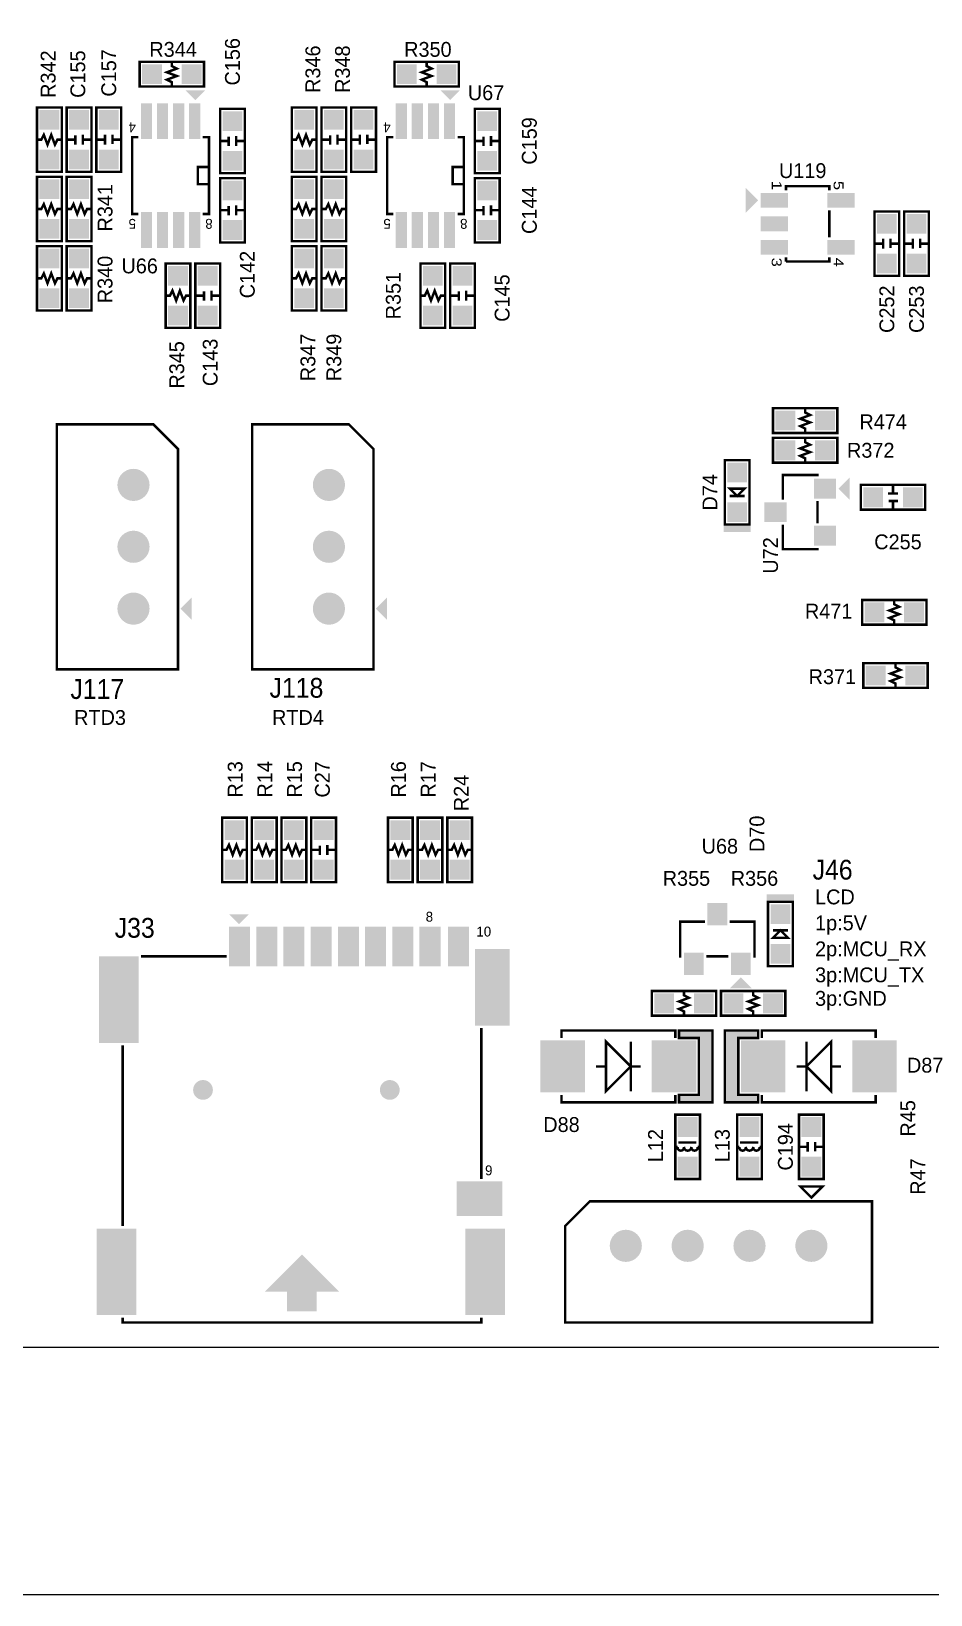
# Model space of a CAD drawing. Extents: x -12 to 180, y -10 to 160.
# Drawn here: x 99.2 to 135.5, y -10 to 53.2 of the extents above; entities that cross this region are included whole.
import ezdxf
from ezdxf.enums import TextEntityAlignment as Align

# ---------------------------------------------------------------- set-up
doc = ezdxf.new("R2010")
doc.units = 0
for name, color, linetype in [('BG_OUTLINE', 7, 'CONTINUOUS'), ('BG_SILKSCREEN_TOP', 40, 'CONTINUOUS'), ('PG_SILKSCREEN_TOP', 40, 'CONTINUOUS'), ('PIN_TOP', 5, 'CONTINUOUS'), ('RD_SILKSCREEN_TOP', 40, 'CONTINUOUS')]:
    doc.layers.add(name, color=color, linetype=linetype)

msp = doc.modelspace()

# ---------------------------------------------------------------- hatches: boundary and pattern name
at = {"layer": 'PG_SILKSCREEN_TOP'}
for points in [[(105.8, 50.4), (106.2, 50.8), (105.4, 50.8)], [(116.1, 50.4), (116.5, 50.8), (115.7, 50.8)], [(128.55, 46.35), (128.05, 46.85), (128.05, 45.85)], [(131.8, 34.7), (132.1, 34.4), (132.15, 34.35), (132.25, 34.25), (132.25, 35.15), (132.15, 35.05), (132.1, 35)], [(128.25, 33.25), (128.25, 32.95), (127.15, 32.95), (127.15, 33.25), (127.15, 33.3), (128.25, 33.3)], [(105.2, 29.85), (105.65, 30.3), (105.65, 29.4)], [(113.1, 29.85), (113.55, 30.3), (113.55, 29.4)], [(128.9, 18), (128.9, 18.3), (130, 18.3), (130, 18), (130, 17.95), (128.9, 17.95)], [(107.56, 17.1), (107.96, 17.5), (107.16, 17.5)], [(127.85, 14.95), (127.55, 14.65), (127.5, 14.6), (127.4, 14.5), (128.3, 14.5), (128.2, 14.6), (128.15, 14.65)], [(125.35, 12.75), (125.35, 12.5), (125.95, 12.5), (126.15, 12.5), (126.15, 10.2), (125.95, 10.2), (125.35, 10.2), (125.35, 9.95), (125.35, 9.9), (126.7, 9.9), (126.7, 9.95), (126.7, 12.75), (126.7, 12.8), (125.35, 12.8)], [(128.55, 9.95), (128.55, 10.2), (127.95, 10.2), (127.75, 10.2), (127.75, 12.5), (127.95, 12.5), (128.55, 12.5), (128.55, 12.75), (128.55, 12.8), (127.2, 12.8), (127.2, 12.75), (127.2, 9.95), (127.2, 9.9), (128.55, 9.9)], [(110.11, 3.75), (108.61, 2.25), (109.51, 2.25), (109.51, 1.45), (110.71, 1.45), (110.71, 2.25), (111.61, 2.25)]]:
    msp.add_hatch(color=256, dxfattribs=at).paths.add_polyline_path(points, flags=0)
at = {"layer": 'PIN_TOP'}
for points in [[(103.65, 51.85), (104.45, 51.85), (104.45, 51.05), (103.65, 51.05)], [(105.25, 51.85), (106.05, 51.85), (106.05, 51.05), (105.25, 51.05)], [(113.95, 51.85), (114.75, 51.85), (114.75, 51.05), (113.95, 51.05)], [(115.55, 51.85), (116.35, 51.85), (116.35, 51.05), (115.55, 51.05)], [(99.5, 50), (100.3, 50), (100.3, 49.2), (99.5, 49.2)], [(100.7, 50), (101.5, 50), (101.5, 49.2), (100.7, 49.2)], [(101.9, 50), (102.7, 50), (102.7, 49.2), (101.9, 49.2)], [(103.6, 50.275), (104.05, 50.275), (104.05, 48.825), (103.6, 48.825)], [(104.25, 50.275), (104.7, 50.275), (104.7, 48.825), (104.25, 48.825)], [(104.9, 50.275), (105.35, 50.275), (105.35, 48.825), (104.9, 48.825)], [(105.55, 50.275), (106, 50.275), (106, 48.825), (105.55, 48.825)], [(106.9, 49.95), (107.7, 49.95), (107.7, 49.15), (106.9, 49.15)], [(109.8, 50), (110.6, 50), (110.6, 49.2), (109.8, 49.2)], [(111, 50), (111.8, 50), (111.8, 49.2), (111, 49.2)], [(112.2, 50), (113, 50), (113, 49.2), (112.2, 49.2)], [(113.9, 50.275), (114.35, 50.275), (114.35, 48.825), (113.9, 48.825)], [(114.55, 50.275), (115, 50.275), (115, 48.825), (114.55, 48.825)], [(115.2, 50.275), (115.65, 50.275), (115.65, 48.825), (115.2, 48.825)], [(115.85, 50.275), (116.3, 50.275), (116.3, 48.825), (115.85, 48.825)], [(117.2, 49.95), (118, 49.95), (118, 49.15), (117.2, 49.15)], [(99.5, 48.4), (100.3, 48.4), (100.3, 47.6), (99.5, 47.6)], [(100.7, 48.4), (101.5, 48.4), (101.5, 47.6), (100.7, 47.6)], [(101.9, 48.4), (102.7, 48.4), (102.7, 47.6), (101.9, 47.6)], [(106.9, 48.35), (107.7, 48.35), (107.7, 47.55), (106.9, 47.55)], [(109.8, 48.4), (110.6, 48.4), (110.6, 47.6), (109.8, 47.6)], [(111, 48.4), (111.8, 48.4), (111.8, 47.6), (111, 47.6)], [(112.2, 48.4), (113, 48.4), (113, 47.6), (112.2, 47.6)], [(117.2, 48.35), (118, 48.35), (118, 47.55), (117.2, 47.55)], [(99.5, 47.2), (100.3, 47.2), (100.3, 46.4), (99.5, 46.4)], [(100.7, 47.2), (101.5, 47.2), (101.5, 46.4), (100.7, 46.4)], [(106.9, 47.15), (107.7, 47.15), (107.7, 46.35), (106.9, 46.35)], [(109.8, 47.2), (110.6, 47.2), (110.6, 46.4), (109.8, 46.4)], [(111, 47.2), (111.8, 47.2), (111.8, 46.4), (111, 46.4)], [(117.2, 47.15), (118, 47.15), (118, 46.35), (117.2, 46.35)], [(128.65, 46.65), (129.75, 46.65), (129.75, 46.05), (128.65, 46.05)], [(131.35, 46.65), (132.45, 46.65), (132.45, 46.05), (131.35, 46.05)], [(99.5, 45.6), (100.3, 45.6), (100.3, 44.8), (99.5, 44.8)], [(100.7, 45.6), (101.5, 45.6), (101.5, 44.8), (100.7, 44.8)], [(103.6, 45.875), (104.05, 45.875), (104.05, 44.425), (103.6, 44.425)], [(104.25, 45.875), (104.7, 45.875), (104.7, 44.425), (104.25, 44.425)], [(104.9, 45.875), (105.35, 45.875), (105.35, 44.425), (104.9, 44.425)], [(105.55, 45.875), (106, 45.875), (106, 44.425), (105.55, 44.425)], [(106.9, 45.55), (107.7, 45.55), (107.7, 44.75), (106.9, 44.75)], [(109.8, 45.6), (110.6, 45.6), (110.6, 44.8), (109.8, 44.8)], [(111, 45.6), (111.8, 45.6), (111.8, 44.8), (111, 44.8)], [(113.9, 45.875), (114.35, 45.875), (114.35, 44.425), (113.9, 44.425)], [(114.55, 45.875), (115, 45.875), (115, 44.425), (114.55, 44.425)], [(115.2, 45.875), (115.65, 45.875), (115.65, 44.425), (115.2, 44.425)], [(115.85, 45.875), (116.3, 45.875), (116.3, 44.425), (115.85, 44.425)], [(117.2, 45.55), (118, 45.55), (118, 44.75), (117.2, 44.75)], [(128.65, 45.7), (129.75, 45.7), (129.75, 45.1), (128.65, 45.1)], [(133.35, 45.8), (134.15, 45.8), (134.15, 45), (133.35, 45)], [(134.55, 45.8), (135.35, 45.8), (135.35, 45), (134.55, 45)], [(99.5, 44.4), (100.3, 44.4), (100.3, 43.6), (99.5, 43.6)], [(100.7, 44.4), (101.5, 44.4), (101.5, 43.6), (100.7, 43.6)], [(109.8, 44.4), (110.6, 44.4), (110.6, 43.6), (109.8, 43.6)], [(111, 44.4), (111.8, 44.4), (111.8, 43.6), (111, 43.6)], [(128.65, 44.75), (129.75, 44.75), (129.75, 44.15), (128.65, 44.15)], [(131.35, 44.75), (132.45, 44.75), (132.45, 44.15), (131.35, 44.15)], [(104.7, 43.7), (105.5, 43.7), (105.5, 42.9), (104.7, 42.9)], [(105.9, 43.7), (106.7, 43.7), (106.7, 42.9), (105.9, 42.9)], [(115, 43.7), (115.8, 43.7), (115.8, 42.9), (115, 42.9)], [(116.2, 43.7), (117, 43.7), (117, 42.9), (116.2, 42.9)], [(133.35, 44.2), (134.15, 44.2), (134.15, 43.4), (133.35, 43.4)], [(134.55, 44.2), (135.35, 44.2), (135.35, 43.4), (134.55, 43.4)], [(99.5, 42.8), (100.3, 42.8), (100.3, 42), (99.5, 42)], [(100.7, 42.8), (101.5, 42.8), (101.5, 42), (100.7, 42)], [(109.8, 42.8), (110.6, 42.8), (110.6, 42), (109.8, 42)], [(111, 42.8), (111.8, 42.8), (111.8, 42), (111, 42)], [(104.7, 42.1), (105.5, 42.1), (105.5, 41.3), (104.7, 41.3)], [(105.9, 42.1), (106.7, 42.1), (106.7, 41.3), (105.9, 41.3)], [(115, 42.1), (115.8, 42.1), (115.8, 41.3), (115, 41.3)], [(116.2, 42.1), (117, 42.1), (117, 41.3), (116.2, 41.3)], [(129.25, 37.85), (130.05, 37.85), (130.05, 37.05), (129.25, 37.05)], [(130.85, 37.85), (131.65, 37.85), (131.65, 37.05), (130.85, 37.05)], [(129.25, 36.65), (130.05, 36.65), (130.05, 35.85), (129.25, 35.85)], [(130.85, 36.65), (131.65, 36.65), (131.65, 35.85), (130.85, 35.85)], [(103.95, 34.85, 1), (102.65, 34.85, 1)], [(111.85, 34.85, 1), (110.55, 34.85, 1)], [(127.3, 35.75), (128.1, 35.75), (128.1, 34.95), (127.3, 34.95)], [(130.8, 35.1), (131.7, 35.1), (131.7, 34.3), (130.8, 34.3)], [(127.3, 34.15), (128.1, 34.15), (128.1, 33.35), (127.3, 33.35)], [(128.8, 34.15), (129.7, 34.15), (129.7, 33.35), (128.8, 33.35)], [(132.8, 34.75), (133.6, 34.75), (133.6, 33.95), (132.8, 33.95)], [(134.4, 34.75), (135.2, 34.75), (135.2, 33.95), (134.4, 33.95)], [(103.95, 32.35, 1), (102.65, 32.35, 1)], [(111.85, 32.35, 1), (110.55, 32.35, 1)], [(130.8, 33.2), (131.7, 33.2), (131.7, 32.4), (130.8, 32.4)], [(103.95, 29.85, 1), (102.65, 29.85, 1)], [(111.85, 29.85, 1), (110.55, 29.85, 1)], [(132.85, 30.1), (133.65, 30.1), (133.65, 29.3), (132.85, 29.3)], [(134.45, 30.1), (135.25, 30.1), (135.25, 29.3), (134.45, 29.3)], [(132.9, 27.55), (133.7, 27.55), (133.7, 26.75), (132.9, 26.75)], [(134.5, 27.55), (135.3, 27.55), (135.3, 26.75), (134.5, 26.75)], [(106.985, 21.3), (107.785, 21.3), (107.785, 20.5), (106.985, 20.5)], [(108.185, 21.3), (108.985, 21.3), (108.985, 20.5), (108.185, 20.5)], [(109.385, 21.3), (110.185, 21.3), (110.185, 20.5), (109.385, 20.5)], [(110.585, 21.3), (111.385, 21.3), (111.385, 20.5), (110.585, 20.5)], [(113.685, 21.3), (114.485, 21.3), (114.485, 20.5), (113.685, 20.5)], [(114.885, 21.3), (115.685, 21.3), (115.685, 20.5), (114.885, 20.5)], [(116.085, 21.3), (116.885, 21.3), (116.885, 20.5), (116.085, 20.5)], [(106.985, 19.7), (107.785, 19.7), (107.785, 18.9), (106.985, 18.9)], [(108.185, 19.7), (108.985, 19.7), (108.985, 18.9), (108.185, 18.9)], [(109.385, 19.7), (110.185, 19.7), (110.185, 18.9), (109.385, 18.9)], [(110.585, 19.7), (111.385, 19.7), (111.385, 18.9), (110.585, 18.9)], [(113.685, 19.7), (114.485, 19.7), (114.485, 18.9), (113.685, 18.9)], [(114.885, 19.7), (115.685, 19.7), (115.685, 18.9), (114.885, 18.9)], [(116.085, 19.7), (116.885, 19.7), (116.885, 18.9), (116.085, 18.9)], [(126.5, 17.95), (127.3, 17.95), (127.3, 17.05), (126.5, 17.05)], [(129.05, 17.9), (129.85, 17.9), (129.85, 17.1), (129.05, 17.1)], [(107.16, 17), (108.01, 17), (108.01, 15.4), (107.16, 15.4)], [(108.26, 17), (109.11, 17), (109.11, 15.4), (108.26, 15.4)], [(109.36, 17), (110.21, 17), (110.21, 15.4), (109.36, 15.4)], [(110.46, 17), (111.31, 17), (111.31, 15.4), (110.46, 15.4)], [(111.56, 17), (112.41, 17), (112.41, 15.4), (111.56, 15.4)], [(112.66, 17), (113.51, 17), (113.51, 15.4), (112.66, 15.4)], [(113.76, 17), (114.61, 17), (114.61, 15.4), (113.76, 15.4)], [(114.86, 17), (115.71, 17), (115.71, 15.4), (114.86, 15.4)], [(116.01, 17), (116.86, 17), (116.86, 15.4), (116.01, 15.4)], [(101.91, 15.8), (103.51, 15.8), (103.51, 12.3), (101.91, 12.3)], [(117.11, 16.1), (118.51, 16.1), (118.51, 13), (117.11, 13)], [(125.55, 15.95), (126.35, 15.95), (126.35, 15.05), (125.55, 15.05)], [(127.45, 15.95), (128.25, 15.95), (128.25, 15.05), (127.45, 15.05)], [(129.05, 16.3), (129.85, 16.3), (129.85, 15.5), (129.05, 15.5)], [(124.35, 14.3), (125.15, 14.3), (125.15, 13.5), (124.35, 13.5)], [(125.95, 14.3), (126.75, 14.3), (126.75, 13.5), (125.95, 13.5)], [(127.15, 14.3), (127.95, 14.3), (127.95, 13.5), (127.15, 13.5)], [(128.75, 14.3), (129.55, 14.3), (129.55, 13.5), (128.75, 13.5)], [(119.75, 12.4), (121.55, 12.4), (121.55, 10.3), (119.75, 10.3)], [(124.25, 12.4), (126.05, 12.4), (126.05, 10.3), (124.25, 10.3)], [(127.85, 12.4), (129.65, 12.4), (129.65, 10.3), (127.85, 10.3)], [(132.35, 12.4), (134.15, 12.4), (134.15, 10.3), (132.35, 10.3)], [(106.5101, 10.4, 1), (105.7099, 10.4, 1)], [(114.0601, 10.4, 1), (113.2599, 10.4, 1)], [(125.3, 9.3), (126.1, 9.3), (126.1, 8.5), (125.3, 8.5)], [(127.8, 9.3), (128.6, 9.3), (128.6, 8.5), (127.8, 8.5)], [(130.3, 9.3), (131.1, 9.3), (131.1, 8.5), (130.3, 8.5)], [(125.3, 7.7), (126.1, 7.7), (126.1, 6.9), (125.3, 6.9)], [(127.8, 7.7), (128.6, 7.7), (128.6, 6.9), (127.8, 6.9)], [(130.3, 7.7), (131.1, 7.7), (131.1, 6.9), (130.3, 6.9)], [(116.36, 6.7), (118.21, 6.7), (118.21, 5.3), (116.36, 5.3)], [(101.81, 4.8), (103.41, 4.8), (103.41, 1.3), (101.81, 1.3)], [(116.71, 4.8), (118.31, 4.8), (118.31, 1.3), (116.71, 1.3)], [(123.85, 4.1, 1), (122.55, 4.1, 1)], [(126.35, 4.1, 1), (125.05, 4.1, 1)], [(128.85, 4.1, 1), (127.55, 4.1, 1)], [(131.35, 4.1, 1), (130.05, 4.1, 1)]]:
    msp.add_hatch(color=256, dxfattribs=at).paths.add_polyline_path(points, flags=0)

# ---------------------------------------------------------------- linework, layer by layer
at = {"layer": 'BG_OUTLINE'}
msp.add_lwpolyline([(180, 15), (180, 149, 0.414214), (179, 150), (1, 150, 0.414214), (0, 149), (0, 1, 0.414214), (1, 0), (179, 0, 0.414214), (180, 1), (180, 149)], format="xyb", dxfattribs=at)
msp.add_lwpolyline([(180, 0), (180, -10), (0, -10), (0, 0), (180, 0)], dxfattribs=at)
at = {"layer": 'PG_SILKSCREEN_TOP'}
for points, const_width in [([(106.15, 50.95), (106.15, 51.95), (103.55, 51.95), (103.55, 50.95), (106.15, 50.95)], 0.1), ([(104.85, 51.95), (104.85, 51.775), (105.05, 51.675), (104.65, 51.525), (105.05, 51.375), (104.65, 51.225), (104.85, 51.125), (104.85, 50.95)], 0.1), ([(116.45, 50.95), (116.45, 51.95), (113.85, 51.95), (113.85, 50.95), (116.45, 50.95)], 0.1), ([(115.15, 51.95), (115.15, 51.775), (115.35, 51.675), (114.95, 51.525), (115.35, 51.375), (114.95, 51.225), (115.15, 51.125), (115.15, 50.95)], 0.1), ([(100.4, 50.1), (99.4, 50.1), (99.4, 47.5), (100.4, 47.5), (100.4, 50.1)], 0.1), ([(101.6, 50.1), (100.6, 50.1), (100.6, 47.5), (101.6, 47.5), (101.6, 50.1)], 0.1), ([(101.8, 47.5), (102.8, 47.5), (102.8, 50.1), (101.8, 50.1), (101.8, 47.5)], 0.1), ([(107.8, 50.05), (106.8, 50.05), (106.8, 47.45), (107.8, 47.45), (107.8, 50.05)], 0.1), ([(110.7, 50.1), (109.7, 50.1), (109.7, 47.5), (110.7, 47.5), (110.7, 50.1)], 0.1), ([(111.9, 50.1), (110.9, 50.1), (110.9, 47.5), (111.9, 47.5), (111.9, 50.1)], 0.1), ([(112.1, 47.5), (113.1, 47.5), (113.1, 50.1), (112.1, 50.1), (112.1, 47.5)], 0.1), ([(118.1, 50.05), (117.1, 50.05), (117.1, 47.45), (118.1, 47.45), (118.1, 50.05)], 0.1), ([(99.4, 48.8), (99.575, 48.8), (99.675, 49), (99.825, 48.6), (99.975, 49), (100.125, 48.6), (100.225, 48.8), (100.4, 48.8)], 0.1), ([(100.6, 48.8), (100.95, 48.8)], 0.1), ([(100.95, 48.975), (100.95, 48.6)], 0.1), ([(101.25, 49), (101.25, 48.6)], 0.1), ([(101.25, 48.8), (101.6, 48.8)], 0.1), ([(102.15, 48.8), (101.8, 48.8)], 0.1), ([(102.15, 48.6), (102.15, 49)], 0.1), ([(102.45, 48.625), (102.45, 49)], 0.1), ([(102.8, 48.8), (102.45, 48.8)], 0.1), ([(103.5, 48.9), (103.25, 48.9), (103.25, 45.8), (103.5, 45.8)], 0.1), ([(106.1, 45.8), (106.35, 45.8), (106.35, 48.9), (106.1, 48.9)], 0.1), ([(106.8, 48.75), (107.15, 48.75)], 0.1), ([(107.15, 48.925), (107.15, 48.55)], 0.1), ([(107.45, 48.95), (107.45, 48.55)], 0.1), ([(107.45, 48.75), (107.8, 48.75)], 0.1), ([(109.7, 48.8), (109.875, 48.8), (109.975, 49), (110.125, 48.6), (110.275, 49), (110.425, 48.6), (110.525, 48.8), (110.7, 48.8)], 0.1), ([(110.9, 48.8), (111.25, 48.8)], 0.1), ([(111.25, 48.975), (111.25, 48.6)], 0.1), ([(111.55, 49), (111.55, 48.6)], 0.1), ([(111.55, 48.8), (111.9, 48.8)], 0.1), ([(112.45, 48.8), (112.1, 48.8)], 0.1), ([(112.45, 48.6), (112.45, 49)], 0.1), ([(112.75, 48.625), (112.75, 49)], 0.1), ([(113.1, 48.8), (112.75, 48.8)], 0.1), ([(113.8, 48.9), (113.55, 48.9), (113.55, 45.8), (113.8, 45.8)], 0.1), ([(116.4, 45.8), (116.65, 45.8), (116.65, 48.9), (116.4, 48.9)], 0.1), ([(117.1, 48.75), (117.45, 48.75)], 0.1), ([(117.45, 48.925), (117.45, 48.55)], 0.1), ([(117.75, 48.95), (117.75, 48.55)], 0.1), ([(117.75, 48.75), (118.1, 48.75)], 0.1), ([(106.35, 47.7), (105.9, 47.7), (105.9, 47), (106.35, 47)], 0.1), ([(116.65, 47.7), (116.2, 47.7), (116.2, 47), (116.65, 47)], 0.1), ([(100.4, 47.3), (99.4, 47.3), (99.4, 44.7), (100.4, 44.7), (100.4, 47.3)], 0.1), ([(101.6, 47.3), (100.6, 47.3), (100.6, 44.7), (101.6, 44.7), (101.6, 47.3)], 0.1), ([(107.8, 47.25), (106.8, 47.25), (106.8, 44.65), (107.8, 44.65), (107.8, 47.25)], 0.1), ([(110.7, 47.3), (109.7, 47.3), (109.7, 44.7), (110.7, 44.7), (110.7, 47.3)], 0.1), ([(111.9, 47.3), (110.9, 47.3), (110.9, 44.7), (111.9, 44.7), (111.9, 47.3)], 0.1), ([(118.1, 47.25), (117.1, 47.25), (117.1, 44.65), (118.1, 44.65), (118.1, 47.25)], 0.1), ([(131.425, 46.75), (131.425, 46.925), (129.675, 46.925), (129.675, 46.75)], 0.1), ([(99.4, 46), (99.575, 46), (99.675, 46.2), (99.825, 45.8), (99.975, 46.2), (100.125, 45.8), (100.225, 46), (100.4, 46)], 0.1), ([(100.6, 46), (100.775, 46), (100.875, 46.2), (101.025, 45.8), (101.175, 46.2), (101.325, 45.8), (101.425, 46), (101.6, 46)], 0.1), ([(107.15, 46.125), (107.15, 45.75)], 0.1), ([(107.45, 46.15), (107.45, 45.75)], 0.1), ([(109.7, 46), (109.875, 46), (109.975, 46.2), (110.125, 45.8), (110.275, 46.2), (110.425, 45.8), (110.525, 46), (110.7, 46)], 0.1), ([(110.9, 46), (111.075, 46), (111.175, 46.2), (111.325, 45.8), (111.475, 46.2), (111.625, 45.8), (111.725, 46), (111.9, 46)], 0.1), ([(117.45, 46.125), (117.45, 45.75)], 0.1), ([(117.75, 46.15), (117.75, 45.75)], 0.1), ([(106.8, 45.95), (107.15, 45.95)], 0.1), ([(107.45, 45.95), (107.8, 45.95)], 0.1), ([(117.1, 45.95), (117.45, 45.95)], 0.1), ([(117.75, 45.95), (118.1, 45.95)], 0.1), ([(131.425, 44.855), (131.425, 45.95)], 0.1), ([(133.25, 43.3), (134.25, 43.3), (134.25, 45.9), (133.25, 45.9), (133.25, 43.3)], 0.1), ([(134.45, 43.3), (135.45, 43.3), (135.45, 45.9), (134.45, 45.9), (134.45, 43.3)], 0.1), ([(100.4, 44.5), (99.4, 44.5), (99.4, 41.9), (100.4, 41.9), (100.4, 44.5)], 0.1), ([(101.6, 44.5), (100.6, 44.5), (100.6, 41.9), (101.6, 41.9), (101.6, 44.5)], 0.1), ([(110.7, 44.5), (109.7, 44.5), (109.7, 41.9), (110.7, 41.9), (110.7, 44.5)], 0.1), ([(111.9, 44.5), (110.9, 44.5), (110.9, 41.9), (111.9, 41.9), (111.9, 44.5)], 0.1), ([(133.6, 44.6), (133.25, 44.6)], 0.1), ([(133.6, 44.4), (133.6, 44.8)], 0.1), ([(133.9, 44.425), (133.9, 44.8)], 0.1), ([(134.25, 44.6), (133.9, 44.6)], 0.1), ([(134.8, 44.6), (134.45, 44.6)], 0.1), ([(134.8, 44.4), (134.8, 44.8)], 0.1), ([(135.1, 44.425), (135.1, 44.8)], 0.1), ([(135.45, 44.6), (135.1, 44.6)], 0.1), ([(104.6, 41.2), (105.6, 41.2), (105.6, 43.8), (104.6, 43.8), (104.6, 41.2)], 0.1), ([(106.8, 43.8), (105.8, 43.8), (105.8, 41.2), (106.8, 41.2), (106.8, 43.8)], 0.1), ([(114.9, 41.2), (115.9, 41.2), (115.9, 43.8), (114.9, 43.8), (114.9, 41.2)], 0.1), ([(117.1, 43.8), (116.1, 43.8), (116.1, 41.2), (117.1, 41.2), (117.1, 43.8)], 0.1), ([(129.675, 44.05), (129.675, 43.875)], 0.1), ([(129.675, 43.875), (131.425, 43.875), (131.425, 44.05)], 0.1), ([(99.4, 43.2), (99.575, 43.2), (99.675, 43.4), (99.825, 43), (99.975, 43.4), (100.125, 43), (100.225, 43.2), (100.4, 43.2)], 0.1), ([(100.6, 43.2), (100.775, 43.2), (100.875, 43.4), (101.025, 43), (101.175, 43.4), (101.325, 43), (101.425, 43.2), (101.6, 43.2)], 0.1), ([(109.7, 43.2), (109.875, 43.2), (109.975, 43.4), (110.125, 43), (110.275, 43.4), (110.425, 43), (110.525, 43.2), (110.7, 43.2)], 0.1), ([(110.9, 43.2), (111.075, 43.2), (111.175, 43.4), (111.325, 43), (111.475, 43.4), (111.625, 43), (111.725, 43.2), (111.9, 43.2)], 0.1), ([(105.6, 42.5), (105.425, 42.5), (105.325, 42.3), (105.175, 42.7), (105.025, 42.3), (104.875, 42.7), (104.775, 42.5), (104.6, 42.5)], 0.1), ([(105.8, 42.5), (106.15, 42.5)], 0.1), ([(106.15, 42.675), (106.15, 42.3)], 0.1), ([(106.45, 42.7), (106.45, 42.3)], 0.1), ([(106.45, 42.5), (106.8, 42.5)], 0.1), ([(115.9, 42.5), (115.725, 42.5), (115.625, 42.3), (115.475, 42.7), (115.325, 42.3), (115.175, 42.7), (115.075, 42.5), (114.9, 42.5)], 0.1), ([(116.1, 42.5), (116.45, 42.5)], 0.1), ([(116.45, 42.675), (116.45, 42.3)], 0.1), ([(116.75, 42.7), (116.75, 42.3)], 0.1), ([(116.75, 42.5), (117.1, 42.5)], 0.1), ([(131.75, 36.95), (131.75, 37.95), (129.15, 37.95), (129.15, 36.95), (131.75, 36.95)], 0.1), ([(130.45, 37.95), (130.45, 37.775), (130.65, 37.675), (130.25, 37.525), (130.65, 37.375), (130.25, 37.225), (130.45, 37.125), (130.45, 36.95)], 0.1), ([(100.2, 37.3), (100.2, 27.4), (105.1, 27.4), (105.1, 36.3), (104.1, 37.3), (100.2, 37.3)], 0.1), ([(108.1, 37.3), (108.1, 27.4), (113, 27.4), (113, 36.3), (112, 37.3), (108.1, 37.3)], 0.1), ([(131.75, 35.75), (131.75, 36.75), (129.15, 36.75), (129.15, 35.75), (131.75, 35.75)], 0.1), ([(130.45, 36.75), (130.45, 36.575), (130.65, 36.475), (130.25, 36.325), (130.65, 36.175), (130.25, 36.025), (130.45, 35.925), (130.45, 35.75)], 0.1), ([(128.2, 35.85), (127.2, 35.85), (127.2, 33.25), (128.2, 33.25), (128.2, 35.85)], 0.1), ([(129.55, 34.25), (129.55, 35.25), (130.95, 35.25), (130.95, 35.2)], 0.1), ([(132.7, 34.85), (132.7, 33.85), (135.3, 33.85), (135.3, 34.85), (132.7, 34.85)], 0.1), ([(134, 34.5), (134, 34.85)], 0.1), ([(127.4, 34.7), (128, 34.7), (127.7, 34.4), (127.4, 34.7)], 0.1), ([(127.4, 34.4), (128, 34.4)], 0.1), ([(130.95, 33.3), (130.95, 34.2)], 0.1), ([(133.8, 34.5), (134.2, 34.5)], 0.1), ([(133.825, 34.2), (134.2, 34.2)], 0.1), ([(134, 33.85), (134, 34.2)], 0.1), ([(129.55, 33.25), (129.55, 32.25), (130.95, 32.25), (130.95, 32.3)], 0.1), ([(132.75, 30.2), (132.75, 29.2), (135.35, 29.2), (135.35, 30.2), (132.75, 30.2)], 0.1), ([(134.05, 29.2), (134.05, 29.375), (133.85, 29.475), (134.25, 29.625), (133.85, 29.775), (134.25, 29.925), (134.05, 30.025), (134.05, 30.2)], 0.1), ([(132.8, 27.65), (132.8, 26.65), (135.4, 26.65), (135.4, 27.65), (132.8, 27.65)], 0.1), ([(134.1, 26.65), (134.1, 26.825), (133.9, 26.925), (134.3, 27.075), (133.9, 27.225), (134.3, 27.375), (134.1, 27.475), (134.1, 27.65)], 0.1), ([(106.885, 18.8), (107.885, 18.8), (107.885, 21.4), (106.885, 21.4), (106.885, 18.8)], 0.1), ([(108.085, 18.8), (109.085, 18.8), (109.085, 21.4), (108.085, 21.4), (108.085, 18.8)], 0.1), ([(109.285, 18.8), (110.285, 18.8), (110.285, 21.4), (109.285, 21.4), (109.285, 18.8)], 0.1), ([(111.485, 21.4), (110.485, 21.4), (110.485, 18.8), (111.485, 18.8), (111.485, 21.4)], 0.1), ([(113.585, 18.8), (114.585, 18.8), (114.585, 21.4), (113.585, 21.4), (113.585, 18.8)], 0.1), ([(114.785, 18.8), (115.785, 18.8), (115.785, 21.4), (114.785, 21.4), (114.785, 18.8)], 0.1), ([(115.985, 18.8), (116.985, 18.8), (116.985, 21.4), (115.985, 21.4), (115.985, 18.8)], 0.1), ([(107.885, 20.1), (107.71, 20.1), (107.61, 19.9), (107.46, 20.3), (107.31, 19.9), (107.16, 20.3), (107.06, 20.1), (106.885, 20.1)], 0.1), ([(109.085, 20.1), (108.91, 20.1), (108.81, 19.9), (108.66, 20.3), (108.51, 19.9), (108.36, 20.3), (108.26, 20.1), (108.085, 20.1)], 0.1), ([(110.285, 20.1), (110.11, 20.1), (110.01, 19.9), (109.86, 20.3), (109.71, 19.9), (109.56, 20.3), (109.46, 20.1), (109.285, 20.1)], 0.1), ([(110.835, 20.275), (110.835, 19.9)], 0.1), ([(111.135, 20.3), (111.135, 19.9)], 0.1), ([(114.585, 20.1), (114.41, 20.1), (114.31, 19.9), (114.16, 20.3), (114.01, 19.9), (113.86, 20.3), (113.76, 20.1), (113.585, 20.1)], 0.1), ([(115.785, 20.1), (115.61, 20.1), (115.51, 19.9), (115.36, 20.3), (115.21, 19.9), (115.06, 20.3), (114.96, 20.1), (114.785, 20.1)], 0.1), ([(116.985, 20.1), (116.81, 20.1), (116.71, 19.9), (116.56, 20.3), (116.41, 19.9), (116.26, 20.3), (116.16, 20.1), (115.985, 20.1)], 0.1), ([(110.485, 20.1), (110.835, 20.1)], 0.1), ([(111.135, 20.1), (111.485, 20.1)], 0.1), ([(128.95, 15.4), (129.95, 15.4), (129.95, 18), (128.95, 18), (128.95, 15.4)], 0.1), ([(126.4, 17.2), (125.4, 17.2), (125.4, 15.8), (125.45, 15.8)], 0.1), ([(127.4, 17.2), (128.4, 17.2), (128.4, 15.8), (128.35, 15.8)], 0.1), ([(129.75, 16.55), (129.15, 16.55), (129.45, 16.85), (129.75, 16.55)], 0.1), ([(129.75, 16.85), (129.15, 16.85)], 0.1), ([(107.06, 15.8), (103.61, 15.8)], 0.1), ([(126.45, 15.8), (127.35, 15.8)], 0.1), ([(126.85, 13.4), (126.85, 14.4), (124.25, 14.4), (124.25, 13.4), (126.85, 13.4)], 0.1), ([(125.55, 14.4), (125.55, 14.225), (125.75, 14.125), (125.35, 13.975), (125.75, 13.825), (125.35, 13.675), (125.55, 13.575), (125.55, 13.4)], 0.1), ([(127.05, 14.4), (127.05, 13.4), (129.65, 13.4), (129.65, 14.4), (127.05, 14.4)], 0.1), ([(128.35, 13.4), (128.35, 13.575), (128.15, 13.675), (128.55, 13.825), (128.15, 13.975), (128.55, 14.125), (128.35, 14.225), (128.35, 14.4)], 0.1), ([(117.36, 6.8), (117.36, 12.9)], 0.1), ([(120.6, 12.5), (120.6, 12.8), (125.2, 12.8), (125.2, 12.5)], 0.1), ([(125.35, 9.9), (126.7, 9.9), (126.7, 12.8), (125.35, 12.8), (125.35, 12.5), (126.15, 12.5), (126.15, 10.2), (125.35, 10.2), (125.35, 9.9)], 0.1), ([(128.55, 12.8), (127.2, 12.8), (127.2, 9.9), (128.55, 9.9), (128.55, 10.2), (127.75, 10.2), (127.75, 12.5), (128.55, 12.5), (128.55, 12.8)], 0.1), ([(128.7, 12.5), (128.7, 12.8), (133.3, 12.8), (133.3, 12.5)], 0.1), ([(102.86, 12.2), (102.86, 4.9)], 0.1), ([(122.4, 12.35), (122.4, 10.35), (123.4, 11.35), (122.4, 12.35)], 0.1), ([(123.4, 12.35), (123.4, 10.35)], 0.1), ([(131.5, 10.35), (131.5, 12.35), (130.5, 11.35), (131.5, 10.35)], 0.1), ([(130.5, 10.35), (130.5, 12.35)], 0.1), ([(122.4, 11.35), (122, 11.35)], 0.1), ([(123.4, 11.35), (123.8, 11.35)], 0.1), ([(130.5, 11.35), (130.1, 11.35)], 0.1), ([(131.5, 11.35), (131.9, 11.35)], 0.1), ([(125.2, 10.2), (125.2, 9.9), (120.6, 9.9), (120.6, 10.2)], 0.1), ([(133.3, 10.2), (133.3, 9.9), (128.7, 9.9), (128.7, 10.2)], 0.1), ([(126.2, 9.4), (125.2, 9.4), (125.2, 6.8), (126.2, 6.8), (126.2, 9.4)], 0.1), ([(128.7, 9.4), (127.7, 9.4), (127.7, 6.8), (128.7, 6.8), (128.7, 9.4)], 0.1), ([(130.2, 6.8), (131.2, 6.8), (131.2, 9.4), (130.2, 9.4), (130.2, 6.8)], 0.1), ([(126.056, 8.278), (125.319, 8.278)], 0.102), ([(128.556, 8.278), (127.819, 8.278)], 0.102), ([(130.55, 7.9), (130.55, 8.3)], 0.1), ([(130.85, 7.925), (130.85, 8.3)], 0.1), ([(125.2, 8.1), (125.294, 8.1)], 0.102), ([(126.2, 8.1), (126.106, 8.1)], 0.102), ([(127.7, 8.1), (127.794, 8.1)], 0.102), ([(128.7, 8.1), (128.606, 8.1)], 0.102), ([(130.55, 8.1), (130.2, 8.1)], 0.1), ([(131.2, 8.1), (130.85, 8.1)], 0.1), ([(130.7, 6.05), (130.25, 6.5), (131.15, 6.5), (130.7, 6.05)], 0.1), ([(120.75, 1), (133.15, 1), (133.15, 5.9), (121.75, 5.9), (120.75, 4.9), (120.75, 1)], 0.1), ([(102.86, 1.2), (102.86, 1), (117.36, 1), (117.36, 1.2)], 0.1)]:
    msp.add_lwpolyline(points, dxfattribs=dict(at, const_width=const_width))
at = {"layer": 'PG_SILKSCREEN_TOP', "const_width": 0.102}
for points in [[(125.548, 8.1, -1.200001), (125.294, 8.1)], [(125.852, 8.1, -1), (125.548, 8.1)], [(126.106, 8.1, -1.200001), (125.852, 8.1)], [(128.048, 8.1, -1.200001), (127.794, 8.1)], [(128.352, 8.1, -1), (128.048, 8.1)], [(128.606, 8.1, -1.200001), (128.352, 8.1)]]:
    msp.add_lwpolyline(points, format="xyb", dxfattribs=at)

# ---------------------------------------------------------------- texts
at = {"layer": 'BG_SILKSCREEN_TOP'}
for s, p in [('RTD3', (100.9, 25.15)), ('RTD4', (108.9, 25.15)), ('LCD', (130.85, 17.9)), ('1p:5V', (130.85, 16.85)), ('2p:MCU_RX', (130.85, 15.8)), ('3p:MCU_TX', (130.85, 14.75)), ('3p:GND', (130.85, 13.8))]:
    msp.add_text(s, height=0.6, dxfattribs=at).set_placement(p)
at = {"layer": 'PG_SILKSCREEN_TOP'}
for s, p in [('4', (103.25, 49.5)), ('4', (113.55, 49.5)), ('5', (103.25, 45.6)), ('8', (106.35, 45.6)), ('5', (113.55, 45.6)), ('8', (116.65, 45.6))]:
    msp.add_text(s, height=0.4, rotation=180, dxfattribs=at).set_placement(p, align=Align.CENTER)
at = {"layer": 'PG_SILKSCREEN_TOP', "width": 1.25}
for s, p in [('1', (129.1, 46.95)), ('5', (131.6, 46.95)), ('3', (129.1, 43.85)), ('4', (131.6, 43.85))]:
    msp.add_text(s, height=0.4, rotation=270, dxfattribs=at).set_placement(p, align=Align.CENTER)
at = {"layer": 'PG_SILKSCREEN_TOP'}
for s, p in [('8', (115.26, 17.2)), ('10', (117.46, 16.6)), ('9', (117.66, 6.95))]:
    msp.add_text(s, height=0.4, dxfattribs=at).set_placement(p, align=Align.CENTER)
at = {"layer": 'RD_SILKSCREEN_TOP'}
for s, p in [('R344', (104.9, 52.15)), ('R350', (115.2, 52.15)), ('U67', (117.55, 50.4)), ('U119', (130.35, 47.25)), ('U66', (103.55, 43.4)), ('R474', (133.6, 37.1)), ('R372', (133.1, 35.95)), ('C255', (134.2, 32.25)), ('R471', (131.4, 29.45)), ('R371', (131.55, 26.8)), ('U68', (127, 19.95)), ('R355', (125.65, 18.65)), ('R356', (128.4, 18.65)), ('D87', (135.3, 11.1)), ('D88', (120.6, 8.7))]:
    msp.add_text(s, height=0.6, dxfattribs=at).set_placement(p, align=Align.CENTER)
for s, p in [('C156', (107.6, 51.95)), ('R346', (110.85, 51.65)), ('R348', (112.05, 51.65)), ('R342', (100.15, 51.45)), ('C155', (101.35, 51.45)), ('C157', (102.6, 51.5)), ('C159', (119.6, 48.75)), ('R341', (102.45, 46.05)), ('C144', (119.6, 45.95)), ('C142', (108.2, 43.35)), ('R340', (102.45, 43.15)), ('R351', (114.1, 42.5)), ('C145', (118.5, 42.4)), ('C252', (134.05, 41.95)), ('C253', (135.25, 41.95)), ('R345', (105.35, 39.7)), ('C143', (106.7, 39.8)), ('R347', (110.65, 40)), ('R349', (111.7, 40)), ('D74', (126.9, 34.55)), ('U72', (129.35, 32)), ('R13', (107.71, 22.95)), ('R14', (108.91, 22.95)), ('R15', (110.11, 22.95)), ('C27', (111.235, 22.95)), ('R16', (114.31, 22.95)), ('R17', (115.51, 22.95)), ('R24', (116.85, 22.4)), ('D70', (128.8, 20.75)), ('R45', (134.9, 9.25)), ('C194', (129.95, 8.1)), ('L12', (124.7, 8.15)), ('L13', (127.4, 8.15)), ('R47', (135.3, 6.9))]:
    msp.add_text(s, height=0.6, rotation=90, dxfattribs=at).set_placement(p, align=Align.CENTER)
at = {"layer": 'RD_SILKSCREEN_TOP', "width": 0.9375}
for s, p in [('J117', (100.75, 26.2)), ('J118', (108.8, 26.25)), ('J46', (130.75, 18.9))]:
    msp.add_text(s, height=0.8, dxfattribs=at).set_placement(p)
msp.add_text('J33', height=0.8, dxfattribs=at).set_placement((103.35, 16.55), align=Align.CENTER)

doc.saveas('drawing.dxf')
